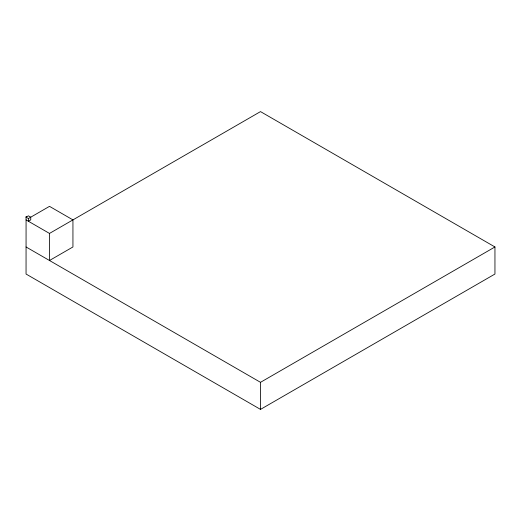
<?xml version="1.0" encoding="UTF-8"?>
<svg xmlns="http://www.w3.org/2000/svg" width="521" height="521" viewBox="0 0 521 521"><rect width="100%" height="100%" fill="white"/><g stroke="black" fill="none" stroke-linecap="round" stroke-linejoin="round"><path stroke-width="0.78" d="M26.284 216.782L26.519 217.185L26.096 216.912M28.395 218.54L28.395 221.243L30.739 219.895L30.739 217.185L28.395 215.831L26.05 217.185L28.395 218.54L49.495 206.355L72.94 219.895L72.94 246.967L49.495 260.5L49.495 233.428L26.05 219.895M49.495 233.428L260.5 111.605L494.95 246.967L494.95 274.033L260.5 409.395L26.05 274.033L26.076 216.873L26.519 217.185M26.05 246.967L260.5 382.323L494.95 246.967M260.5 382.323L260.5 409.395"/></g></svg>
